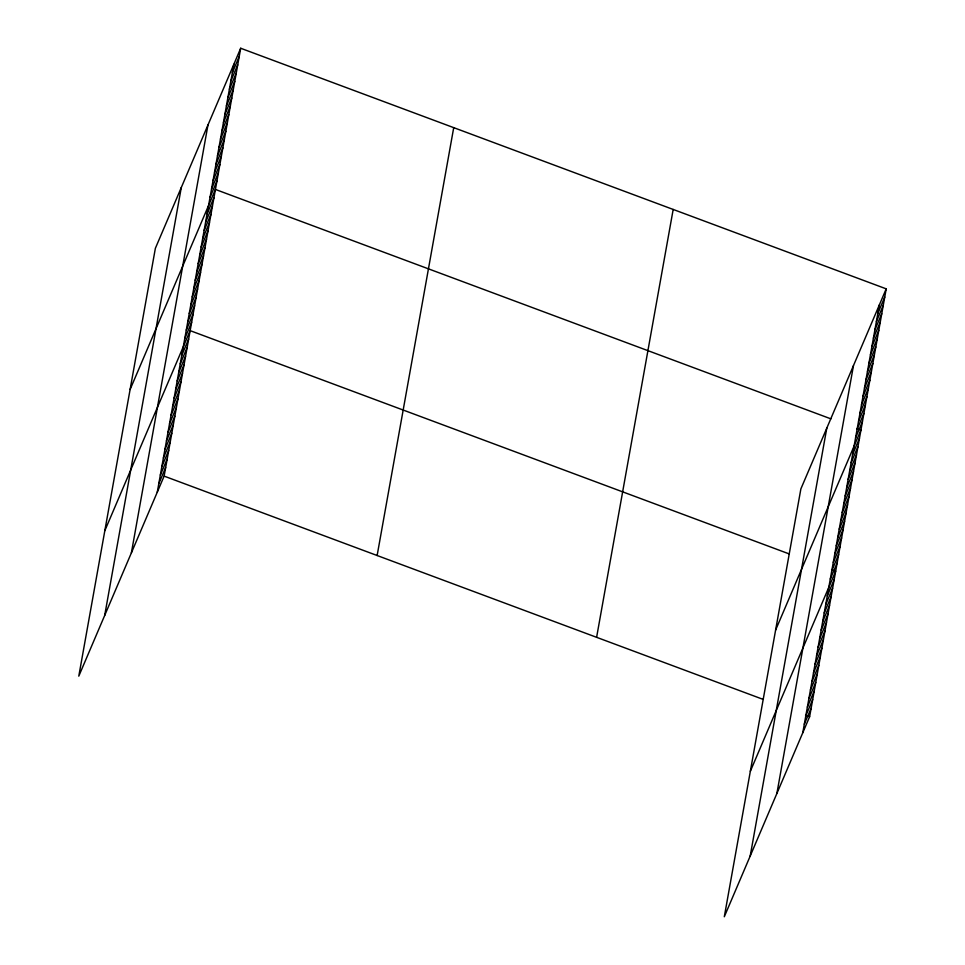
<?xml version="1.0" encoding="UTF-8"?>
<svg xmlns="http://www.w3.org/2000/svg" width="965" height="965" viewBox="0 0 965 965"><rect width="100%" height="100%" fill="white"/><g stroke="black" fill="none" stroke-linecap="round" stroke-linejoin="round"><path stroke-width="1.45" d="M104.69 615.429L181.275 187.572M131.385 552.873L207.958 125.004M157.283 492.15L233.856 64.281M240.695 48.25L155.377 248.294L78.792 676.151L164.122 476.119L240.695 48.25L886.208 288.849L809.623 716.706L724.305 916.75L800.878 488.881L886.208 288.849M377.134 555.514L453.719 127.645M596.611 637.31L673.184 209.453M750.203 856.027L826.788 428.158M776.885 793.459L853.47 365.602M802.784 732.737L879.368 304.88M232.372 72.592L239.211 56.561M230.888 80.891L237.728 64.86M229.405 89.202L236.244 73.171M227.909 97.501L234.748 81.47M226.425 105.812L233.265 89.781M224.941 114.111L231.781 98.08M223.458 122.422L230.297 106.391M221.974 130.721L228.802 114.69M220.478 139.032L227.318 123.001M218.995 147.331L225.834 131.3M217.511 155.642L224.35 139.611M216.027 163.953L222.855 147.922M214.532 172.253L221.371 156.221M213.048 180.564L219.887 164.532M211.564 188.863L218.404 172.832M210.081 197.174L216.908 181.143M130.106 389.486L215.424 189.442L830.889 418.846M207.101 213.784L213.941 197.753M205.617 222.083L212.457 206.052M204.134 230.394L210.973 214.363M202.638 238.705L209.477 222.674M201.154 247.004L207.994 230.973M199.671 255.315L206.51 239.284M198.187 263.614L205.026 247.583M196.691 271.925L203.531 255.894M195.207 280.224L202.047 264.193M193.724 288.535L200.563 272.504M192.24 296.834L199.079 280.803M190.744 305.145L197.584 289.114M189.261 313.444L196.1 297.413M187.777 321.755L194.616 305.724M186.293 330.066L193.133 314.035M184.81 338.365L191.637 322.334M104.835 530.678L190.153 330.645L789.237 553.934M181.782 355.229L188.621 339.197M180.25 363.781L187.089 347.762M178.718 372.345L185.557 356.314M177.186 380.898L184.026 364.867M175.654 389.462L182.494 373.431M174.122 398.014L180.962 381.983M172.59 406.579L179.43 390.548M171.058 415.131L177.898 399.1M169.538 423.683L176.366 407.652M168.007 432.248L174.834 416.217M166.475 440.8L173.302 424.769M164.943 449.364L171.77 433.333M163.411 457.917L170.238 441.886M161.879 466.469L168.706 450.438M160.347 475.033L167.186 459.002M158.815 483.586L165.654 467.555M877.885 313.179L884.724 297.148M876.401 321.49L883.228 305.459M874.905 329.789L881.745 313.758M873.422 338.1L880.261 322.069M871.938 346.399L878.777 330.368M870.454 354.71L877.282 338.679M868.958 363.021L875.798 346.99M867.475 371.32L874.314 355.289M865.991 379.631L872.83 363.6M864.507 387.93L871.347 371.899M863.012 396.241L869.851 380.21M861.528 404.54L868.367 388.509M860.044 412.851L866.884 396.82M858.561 421.15L865.4 405.119M857.065 429.461L863.904 413.43M855.581 437.76L862.421 421.729M775.607 630.085L860.937 430.04L856.836 428.508M852.614 454.382L859.453 438.351M851.13 462.681L857.957 446.65M849.634 470.992L856.474 454.961M848.151 479.291L854.99 463.26M846.667 487.602L853.506 471.571M845.183 495.901L852.011 479.87M843.687 504.213L850.527 488.181M842.204 512.512L849.043 496.48M840.72 520.823L847.56 504.792M839.236 529.122L846.064 513.103M837.741 537.433L844.58 521.402M836.257 545.744L843.096 529.713M834.773 554.043L841.613 538.012M833.29 562.354L840.117 546.323M831.794 570.653L838.633 554.622M830.31 578.964L837.15 562.933M750.336 771.276L835.666 571.232L831.565 569.712M827.295 595.827L834.134 579.796M825.763 604.38L832.602 588.348M824.231 612.944L831.07 596.913M822.699 621.496L829.538 605.465M821.167 630.049L828.006 614.017M819.635 638.613L826.474 622.582M818.103 647.165L824.942 631.134M816.571 655.73L823.41 639.699M815.039 664.282L821.878 648.251M813.507 672.834L820.347 656.815M811.975 681.399L818.815 665.368M810.443 689.951L817.283 673.92M808.911 698.515L815.751 682.484M807.379 707.068L814.219 691.037M805.847 715.632L812.687 699.601M804.315 724.184L811.155 708.153M164.122 476.119L763.194 699.408M805.534 715.186L809.623 716.706"/></g></svg>
